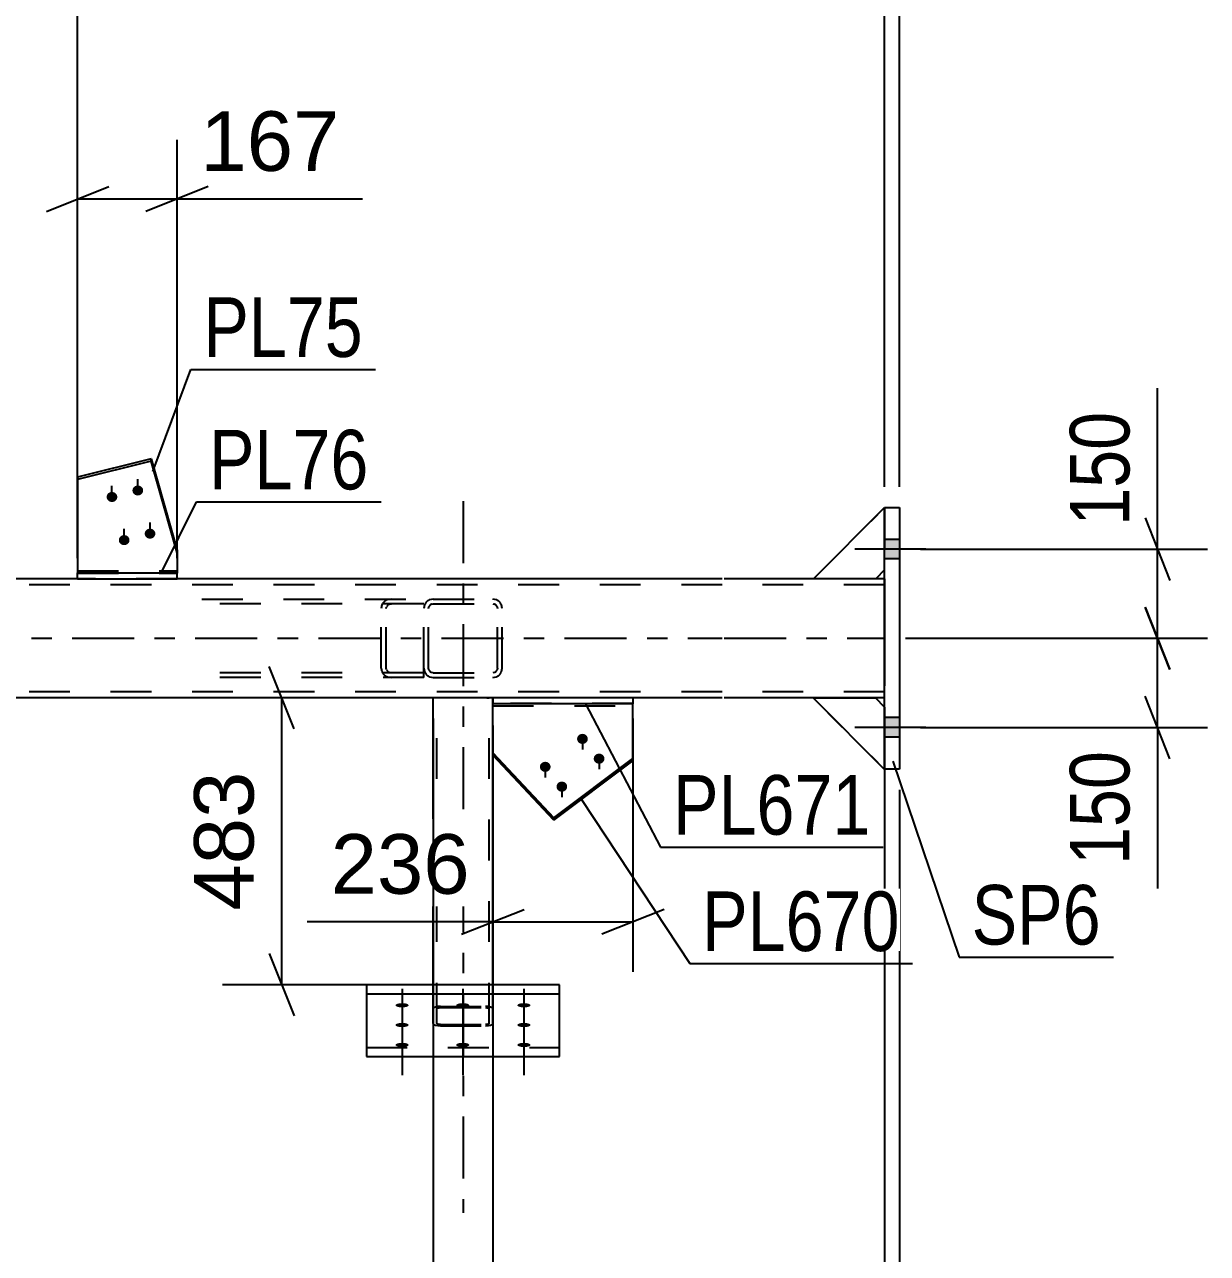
# Model space of a CAD drawing. Header units: millimetres. Extents: x -82 to 1107, y -546 to 295.
# Drawn here: x 632.9 to 689.8, y 177.1 to 236.2 of the extents above; entities that cross this region are included whole.
import ezdxf

# ---------------------------------------------------------------- set-up
doc = ezdxf.new("R2010")
doc.units = ezdxf.units.MM
doc.linetypes.add('DXK_LINE_DOT2', pattern=[3.9198, 1.9599, -1.9599])
doc.linetypes.add('DXK_LINE_DOT3', pattern=[5.9187, 2.979, -0.9799, 0.9799, -0.9799])
doc.styles.add('Arial', font='ARIAL.TTF', dxfattribs={"height": 0.2})
doc.styles.add('Arial Narrow', font='ARIALN.TTF', dxfattribs={"height": 0.2})

# ---------------------------------------------------------------- blocks, each defined once
blk = doc.blocks.new('Part-761553693-3221 - 3219')
at = {"color": 2, "linetype": 'Continuous'}
for p, q in [((673.827, 203.815), (670.827, 203.815)), ((670.827, 203.815), (674.255, 200.386)), ((674.255, 203.386), (673.827, 203.815)), ((674.255, 200.386), (674.255, 200.408))]:
    blk.add_line(p, q, dxfattribs=at)
at = {"color": 7, "linetype": 'DXK_LINE_DOT2'}
blk.add_line((674.255, 203.386), (674.255, 200.386), dxfattribs=at)
blk = doc.blocks.new('Part-761553693-3222 - 3219')
at = {"color": 7, "linetype": 'DXK_LINE_DOT2'}
for p, q in [((673.827, 203.815), (670.827, 203.815)), ((670.827, 203.815), (674.255, 200.386)), ((674.255, 203.386), (673.827, 203.815)), ((674.255, 200.386), (674.255, 203.386))]:
    blk.add_line(p, q, dxfattribs=at)
blk = doc.blocks.new('Part-761553693-3226 - 3219')
at = {"color": 2, "linetype": 'Continuous'}
for p, q in [((670.827, 209.551), (674.255, 212.98)), ((674.255, 209.98), (673.827, 209.551)), ((673.827, 209.551), (670.827, 209.551))]:
    blk.add_line(p, q, dxfattribs=at)
at = {"color": 7, "linetype": 'DXK_LINE_DOT2'}
blk.add_line((674.255, 212.98), (674.255, 209.98), dxfattribs=at)
blk = doc.blocks.new('Part-761553693-3227 - 3219')
at = {"color": 7, "linetype": 'DXK_LINE_DOT2'}
for p, q in [((670.827, 209.551), (674.255, 212.98)), ((674.255, 212.98), (674.255, 209.98)), ((674.255, 209.98), (673.827, 209.551)), ((673.827, 209.551), (670.827, 209.551))]:
    blk.add_line(p, q, dxfattribs=at)
blk = doc.blocks.new('Part-761553693-3228 - 3219')
at = {"color": 7, "linetype": 'DXK_LINE_DOT2'}
for p, q in [((673.827, 203.815), (670.827, 203.815)), ((670.827, 203.815), (674.255, 200.386)), ((674.255, 203.386), (673.827, 203.815)), ((674.255, 200.386), (674.255, 203.386))]:
    blk.add_line(p, q, dxfattribs=at)
blk = doc.blocks.new('Bolt-761553693-3288 - 3219')
at = {"linetype": 'Continuous'}
for points in [[(674.255, 211.451), (674.255, 210.508), (674.97, 210.508), (674.97, 211.451)], [(674.255, 211.451), (674.255, 210.508), (674.97, 210.508), (674.97, 211.451)], [(674.255, 202.88), (674.255, 201.937), (674.97, 201.937), (674.97, 202.88)], [(674.255, 202.88), (674.255, 201.937), (674.97, 201.937), (674.97, 202.88)]]:
    blk.add_hatch(color=1, dxfattribs=at).paths.add_polyline_path(points)
at = {"color": 1, "linetype": 'Continuous'}
for p, q in [((676.227, 210.98), (672.827, 210.98)), ((676.227, 210.98), (672.827, 210.98)), ((674.97, 211.451), (674.255, 211.451)), ((674.97, 211.451), (674.255, 211.451)), ((674.97, 210.508), (674.255, 210.508)), ((674.97, 210.508), (674.255, 210.508)), ((674.97, 202.88), (674.255, 202.88)), ((674.97, 202.88), (674.255, 202.88)), ((676.227, 202.408), (672.827, 202.408)), ((676.227, 202.408), (672.827, 202.408)), ((674.97, 201.937), (674.255, 201.937)), ((674.97, 201.937), (674.255, 201.937))]:
    blk.add_line(p, q, dxfattribs=at)
blk = doc.blocks.new('Part-761553693-3338 - 3219')
at = {"color": 7, "linetype": 'DXK_LINE_DOT2'}
for p, q in [((670.827, 209.551), (674.255, 212.98)), ((674.255, 212.98), (674.255, 209.98)), ((674.255, 209.98), (673.827, 209.551)), ((673.827, 209.551), (670.827, 209.551))]:
    blk.add_line(p, q, dxfattribs=at)
blk = doc.blocks.new('Part-761553693-3419 - 3219')
at = {"color": 2, "linetype": 'Continuous'}
for p, q in [((674.255, 200.408), (674.255, 212.98)), ((674.255, 212.98), (674.97, 212.98)), ((674.97, 212.98), (674.97, 200.408)), ((674.97, 200.408), (674.255, 200.408))]:
    blk.add_line(p, q, dxfattribs=at)
blk = doc.blocks.new('Part-761553693-3430 - 3219')
at = {"color": 7, "linetype": 'DXK_LINE_DOT2'}
for p, q in [((666.441, 209.266), (7.814, 209.266)), ((640.236, 209.551), (635.46, 209.551)), ((674.255, 209.266), (666.541, 209.266)), ((673.827, 209.551), (670.827, 209.551)), ((674.255, 209.551), (674.255, 208.98)), ((674.255, 209.551), (674.255, 209.384)), ((674.255, 203.837), (674.255, 204.408)), ((666.441, 204.123), (7.814, 204.123)), ((666.441, 203.837), (652.557, 203.837)), ((662.155, 203.837), (655.418, 203.837)), ((674.255, 204.123), (666.541, 204.123)), ((674.255, 203.837), (666.541, 203.837))]:
    blk.add_line(p, q, dxfattribs=at)
at = {"color": 2, "linetype": 'Continuous'}
for p, q in [((635.46, 209.551), (615.414, 209.551)), ((666.441, 209.551), (640.236, 209.551)), ((670.827, 209.551), (666.541, 209.551)), ((674.255, 209.551), (673.827, 209.551)), ((674.255, 208.98), (674.255, 204.408)), ((652.557, 203.837), (615.414, 203.837)), ((655.418, 203.837), (655.414, 203.837)), ((666.441, 203.837), (662.155, 203.837)), ((674.255, 203.837), (666.541, 203.837))]:
    blk.add_line(p, q, dxfattribs=at)
at = {"color": 7, "linetype": 'DXK_LINE_DOT3'}
for p, q in [((7.814, 206.694), (666.441, 206.694)), ((666.541, 206.694), (674.255, 206.694))]:
    blk.add_line(p, q, dxfattribs=at)
blk = doc.blocks.new('Bolt-761553693-3516 - 3219')
at = {"linetype": 'Continuous'}
for points in [[(651.057, 189.155), (651.122, 189.153), (651.185, 189.147), (651.242, 189.136), (651.291, 189.122), (651.329, 189.104), (651.356, 189.085), (651.37, 189.064), (651.37, 189.042), (651.356, 189.022), (651.329, 189.002), (651.291, 188.985), (651.242, 188.97), (651.185, 188.96), (651.122, 188.953), (651.057, 188.951), (650.992, 188.953), (650.929, 188.96), (650.872, 188.97), (650.824, 188.985), (650.785, 189.002), (650.758, 189.022), (650.745, 189.042), (650.745, 189.064), (650.758, 189.085), (650.785, 189.104), (650.824, 189.122), (650.872, 189.136), (650.929, 189.147), (650.992, 189.153)], [(653.971, 189.155), (654.037, 189.153), (654.099, 189.147), (654.156, 189.136), (654.205, 189.122), (654.244, 189.104), (654.27, 189.085), (654.284, 189.064), (654.284, 189.042), (654.27, 189.022), (654.244, 189.002), (654.205, 188.985), (654.156, 188.97), (654.099, 188.96), (654.037, 188.953), (653.971, 188.951), (653.906, 188.953), (653.844, 188.96), (653.787, 188.97), (653.738, 188.985), (653.699, 189.002), (653.673, 189.022), (653.659, 189.042), (653.659, 189.064), (653.673, 189.085), (653.699, 189.104), (653.738, 189.122), (653.787, 189.136), (653.844, 189.147), (653.906, 189.153)], [(656.914, 189.155), (656.98, 189.153), (657.042, 189.147), (657.099, 189.136), (657.148, 189.122), (657.186, 189.104), (657.213, 189.085), (657.227, 189.064), (657.227, 189.042), (657.213, 189.022), (657.186, 189.002), (657.148, 188.985), (657.099, 188.97), (657.042, 188.96), (656.98, 188.953), (656.914, 188.951), (656.849, 188.953), (656.786, 188.96), (656.73, 188.97), (656.681, 188.985), (656.642, 189.002), (656.615, 189.022), (656.602, 189.042), (656.602, 189.064), (656.615, 189.085), (656.642, 189.104), (656.681, 189.122), (656.73, 189.136), (656.786, 189.147), (656.849, 189.153)], [(651.057, 188.207), (651.122, 188.205), (651.185, 188.198), (651.242, 188.187), (651.291, 188.173), (651.329, 188.156), (651.356, 188.136), (651.37, 188.115), (651.37, 188.094), (651.356, 188.073), (651.329, 188.054), (651.291, 188.036), (651.242, 188.022), (651.185, 188.011), (651.122, 188.005), (651.057, 188.002), (650.992, 188.005), (650.929, 188.011), (650.872, 188.022), (650.824, 188.036), (650.785, 188.054), (650.758, 188.073), (650.745, 188.094), (650.745, 188.115), (650.758, 188.136), (650.785, 188.156), (650.824, 188.173), (650.872, 188.187), (650.929, 188.198), (650.992, 188.205)], [(656.914, 188.207), (656.98, 188.205), (657.042, 188.198), (657.099, 188.187), (657.148, 188.173), (657.186, 188.156), (657.213, 188.136), (657.227, 188.115), (657.227, 188.094), (657.213, 188.073), (657.186, 188.054), (657.148, 188.036), (657.099, 188.022), (657.042, 188.011), (656.98, 188.005), (656.914, 188.002), (656.849, 188.005), (656.786, 188.011), (656.73, 188.022), (656.681, 188.036), (656.642, 188.054), (656.615, 188.073), (656.602, 188.094), (656.602, 188.115), (656.615, 188.136), (656.642, 188.156), (656.681, 188.173), (656.73, 188.187), (656.786, 188.198), (656.849, 188.205)], [(651.057, 187.249), (651.122, 187.247), (651.185, 187.24), (651.242, 187.23), (651.291, 187.215), (651.329, 187.198), (651.356, 187.178), (651.37, 187.158), (651.37, 187.136), (651.356, 187.115), (651.329, 187.096), (651.291, 187.078), (651.242, 187.064), (651.185, 187.053), (651.122, 187.047), (651.057, 187.045), (650.992, 187.047), (650.929, 187.053), (650.872, 187.064), (650.824, 187.078), (650.785, 187.096), (650.758, 187.115), (650.745, 187.136), (650.745, 187.158), (650.758, 187.178), (650.785, 187.198), (650.824, 187.215), (650.872, 187.23), (650.929, 187.24), (650.992, 187.247)], [(653.971, 187.249), (654.037, 187.247), (654.099, 187.24), (654.156, 187.23), (654.205, 187.215), (654.244, 187.198), (654.27, 187.178), (654.284, 187.158), (654.284, 187.136), (654.27, 187.115), (654.244, 187.096), (654.205, 187.078), (654.156, 187.064), (654.099, 187.053), (654.037, 187.047), (653.971, 187.045), (653.906, 187.047), (653.844, 187.053), (653.787, 187.064), (653.738, 187.078), (653.699, 187.096), (653.673, 187.115), (653.659, 187.136), (653.659, 187.158), (653.673, 187.178), (653.699, 187.198), (653.738, 187.215), (653.787, 187.23), (653.844, 187.24), (653.906, 187.247)], [(656.914, 187.249), (656.98, 187.247), (657.042, 187.24), (657.099, 187.23), (657.148, 187.215), (657.186, 187.198), (657.213, 187.178), (657.227, 187.158), (657.227, 187.136), (657.213, 187.115), (657.186, 187.096), (657.148, 187.078), (657.099, 187.064), (657.042, 187.053), (656.98, 187.047), (656.914, 187.045), (656.849, 187.047), (656.786, 187.053), (656.73, 187.064), (656.681, 187.078), (656.642, 187.096), (656.615, 187.115), (656.602, 187.136), (656.602, 187.158), (656.615, 187.178), (656.642, 187.198), (656.681, 187.215), (656.73, 187.23), (656.786, 187.24), (656.849, 187.247)]]:
    blk.add_hatch(color=1, dxfattribs=at).paths.add_polyline_path(points)
at = {"color": 1, "linetype": 'Continuous'}
for p, q in [((651.057, 189.837), (651.057, 187.594)), ((653.971, 189.837), (653.971, 187.594)), ((656.914, 189.837), (656.914, 187.594)), ((651.057, 188.888), (651.057, 186.646)), ((656.914, 188.888), (656.914, 186.646)), ((651.057, 187.93), (651.057, 185.688)), ((653.971, 187.93), (653.971, 185.688)), ((656.914, 187.93), (656.914, 185.688))]:
    blk.add_line(p, q, dxfattribs=at)
blk = doc.blocks.new('Part-761553693-3551 - 3219')
at = {"color": 2, "linetype": 'Continuous'}
for p, q in [((638.988, 215.326), (635.46, 214.443)), ((638.988, 215.208), (635.46, 214.325)), ((638.988, 215.208), (638.988, 215.326)), ((638.988, 215.326), (640.236, 210.915)), ((640.236, 210.798), (638.988, 215.208)), ((635.46, 214.443), (635.46, 209.837)), ((640.236, 210.915), (640.236, 209.837))]:
    blk.add_line(p, q, dxfattribs=at)
at = {"color": 7, "linetype": 'DXK_LINE_DOT2'}
for p, q in [((635.46, 209.94), (640.236, 209.94)), ((635.46, 209.837), (635.46, 209.822)), ((635.46, 209.822), (635.46, 209.837)), ((635.46, 209.822), (640.236, 209.822)), ((640.236, 209.822), (640.236, 209.837)), ((640.236, 209.837), (640.236, 209.822))]:
    blk.add_line(p, q, dxfattribs=at)
blk = doc.blocks.new('Bolt-761553693-3552 - 3219')
at = {"linetype": 'Continuous'}
for points in [[(638.352, 214.041), (638.405, 214.036), (638.456, 214.02), (638.503, 213.995), (638.543, 213.961), (638.574, 213.92), (638.596, 213.874), (638.607, 213.825), (638.607, 213.774), (638.596, 213.725), (638.574, 213.679), (638.543, 213.638), (638.503, 213.604), (638.456, 213.579), (638.405, 213.563), (638.352, 213.558), (638.298, 213.563), (638.247, 213.579), (638.2, 213.604), (638.16, 213.638), (638.129, 213.679), (638.107, 213.725), (638.096, 213.774), (638.096, 213.825), (638.107, 213.874), (638.129, 213.92), (638.16, 213.961), (638.2, 213.995), (638.247, 214.02), (638.298, 214.036)], [(637.109, 213.731), (637.163, 213.725), (637.214, 213.71), (637.26, 213.684), (637.3, 213.651), (637.332, 213.61), (637.354, 213.564), (637.365, 213.514), (637.365, 213.464), (637.354, 213.414), (637.332, 213.368), (637.3, 213.327), (637.26, 213.293), (637.214, 213.268), (637.163, 213.253), (637.109, 213.247), (637.056, 213.253), (637.004, 213.268), (636.958, 213.293), (636.918, 213.327), (636.886, 213.368), (636.864, 213.414), (636.853, 213.464), (636.853, 213.514), (636.864, 213.564), (636.886, 213.61), (636.918, 213.651), (636.958, 213.684), (637.004, 213.71), (637.056, 213.725)], [(637.696, 211.655), (637.75, 211.65), (637.801, 211.634), (637.848, 211.609), (637.888, 211.575), (637.919, 211.534), (637.941, 211.488), (637.952, 211.438), (637.952, 211.388), (637.941, 211.339), (637.919, 211.292), (637.888, 211.252), (637.848, 211.218), (637.801, 211.192), (637.75, 211.177), (637.696, 211.172), (637.643, 211.177), (637.592, 211.192), (637.545, 211.218), (637.505, 211.252), (637.474, 211.292), (637.452, 211.339), (637.441, 211.388), (637.441, 211.438), (637.452, 211.488), (637.474, 211.534), (637.505, 211.575), (637.545, 211.609), (637.592, 211.634), (637.643, 211.65)], [(638.939, 211.965), (638.992, 211.96), (639.044, 211.944), (639.09, 211.919), (639.13, 211.885), (639.162, 211.844), (639.184, 211.798), (639.195, 211.749), (639.195, 211.698), (639.184, 211.649), (639.162, 211.603), (639.13, 211.562), (639.09, 211.528), (639.044, 211.503), (638.992, 211.487), (638.939, 211.482), (638.885, 211.487), (638.834, 211.503), (638.788, 211.528), (638.748, 211.562), (638.716, 211.603), (638.694, 211.649), (638.683, 211.698), (638.683, 211.749), (638.694, 211.798), (638.716, 211.844), (638.748, 211.885), (638.788, 211.919), (638.834, 211.944), (638.885, 211.96)]]:
    blk.add_hatch(color=1, dxfattribs=at).paths.add_polyline_path(points)
at = {"color": 1, "linetype": 'Continuous'}
for p, q in [((637.109, 213.293), (637.109, 214.026)), ((638.352, 213.604), (638.352, 214.337)), ((638.939, 211.528), (638.939, 212.261)), ((637.696, 211.218), (637.696, 211.951))]:
    blk.add_line(p, q, dxfattribs=at)
blk = doc.blocks.new('Part-761553693-3578 - 3219')
at = {"color": 7, "linetype": 'DXK_LINE_DOT2'}
for p, q in [((662.155, 203.565), (655.418, 203.565)), ((655.418, 203.565), (655.418, 203.551)), ((655.418, 203.551), (655.418, 203.565)), ((655.418, 203.453), (662.155, 203.453)), ((662.155, 203.565), (662.155, 203.551)), ((662.155, 203.551), (662.155, 203.565))]:
    blk.add_line(p, q, dxfattribs=at)
at = {"color": 2, "linetype": 'Continuous'}
for p, q in [((655.418, 201.08), (655.418, 203.551)), ((662.155, 200.812), (662.155, 203.551)), ((655.418, 201.191), (658.352, 198.067)), ((658.352, 197.955), (655.418, 201.08)), ((658.352, 198.067), (662.155, 200.923)), ((658.352, 197.955), (662.155, 200.812)), ((658.352, 198.067), (658.352, 197.955))]:
    blk.add_line(p, q, dxfattribs=at)
blk = doc.blocks.new('Part-761553693-3583 - 3219')
at = {"color": 2, "linetype": 'Continuous'}
for p, q in [((662.155, 203.837), (655.418, 203.837)), ((655.418, 203.837), (655.418, 203.551)), ((662.155, 203.837), (662.155, 203.551)), ((662.155, 203.551), (655.418, 203.551))]:
    blk.add_line(p, q, dxfattribs=at)
blk = doc.blocks.new('Bolt-761553693-3584 - 3219')
at = {"linetype": 'Continuous'}
for points in [[(659.727, 201.616), (659.673, 201.622), (659.622, 201.637), (659.576, 201.663), (659.536, 201.697), (659.504, 201.738), (659.482, 201.784), (659.471, 201.834), (659.471, 201.885), (659.482, 201.935), (659.504, 201.981), (659.536, 202.022), (659.576, 202.056), (659.622, 202.082), (659.673, 202.097), (659.727, 202.103), (659.78, 202.097), (659.832, 202.082), (659.878, 202.056), (659.918, 202.022), (659.95, 201.981), (659.971, 201.935), (659.983, 201.885), (659.983, 201.834), (659.971, 201.784), (659.95, 201.738), (659.918, 201.697), (659.878, 201.663), (659.832, 201.637), (659.78, 201.622)], [(660.527, 200.664), (660.473, 200.67), (660.422, 200.685), (660.375, 200.711), (660.335, 200.745), (660.304, 200.786), (660.282, 200.832), (660.271, 200.882), (660.271, 200.933), (660.282, 200.983), (660.304, 201.029), (660.335, 201.07), (660.375, 201.104), (660.422, 201.13), (660.473, 201.145), (660.527, 201.151), (660.58, 201.145), (660.631, 201.13), (660.678, 201.104), (660.718, 201.07), (660.749, 201.029), (660.771, 200.983), (660.782, 200.933), (660.782, 200.882), (660.771, 200.832), (660.749, 200.786), (660.718, 200.745), (660.678, 200.711), (660.631, 200.685), (660.58, 200.67)], [(657.937, 200.272), (657.884, 200.277), (657.833, 200.293), (657.786, 200.319), (657.746, 200.353), (657.714, 200.394), (657.693, 200.44), (657.681, 200.49), (657.681, 200.541), (657.693, 200.59), (657.714, 200.637), (657.746, 200.678), (657.786, 200.712), (657.833, 200.737), (657.884, 200.753), (657.937, 200.758), (657.991, 200.753), (658.042, 200.737), (658.088, 200.712), (658.128, 200.678), (658.16, 200.637), (658.182, 200.59), (658.193, 200.541), (658.193, 200.49), (658.182, 200.44), (658.16, 200.394), (658.128, 200.353), (658.088, 200.319), (658.042, 200.293), (657.991, 200.277)], [(658.737, 199.32), (658.683, 199.325), (658.632, 199.341), (658.586, 199.367), (658.546, 199.401), (658.514, 199.442), (658.492, 199.488), (658.481, 199.538), (658.481, 199.589), (658.492, 199.638), (658.514, 199.685), (658.546, 199.726), (658.586, 199.76), (658.632, 199.785), (658.683, 199.801), (658.737, 199.806), (658.79, 199.801), (658.841, 199.785), (658.888, 199.76), (658.928, 199.726), (658.959, 199.685), (658.981, 199.638), (658.992, 199.589), (658.992, 199.538), (658.981, 199.488), (658.959, 199.442), (658.928, 199.401), (658.888, 199.367), (658.841, 199.341), (658.79, 199.325)]]:
    blk.add_hatch(color=1, dxfattribs=at).paths.add_polyline_path(points)
at = {"color": 1, "linetype": 'Continuous'}
for p, q in [((659.727, 202.045), (659.727, 201.348)), ((660.527, 201.094), (660.527, 200.396)), ((657.937, 200.701), (657.937, 200.004)), ((658.737, 199.749), (658.737, 199.052))]:
    blk.add_line(p, q, dxfattribs=at)
blk = doc.blocks.new('Part-761553693-8351 - 3219')
at = {"color": 7, "linetype": 'DXK_LINE_DOT3'}
blk.add_line((653.986, 213.293), (653.986, 179.077), dxfattribs=at)
at = {"color": 2, "linetype": 'Continuous'}
for p, q in [((652.557, 190.043), (652.557, 203.837)), ((655.071, 203.837), (652.557, 203.837)), ((655.414, 203.837), (655.071, 203.837)), ((655.414, 190.043), (655.414, 203.837))]:
    blk.add_line(p, q, dxfattribs=at)
at = {"color": 7, "linetype": 'DXK_LINE_DOT2'}
for p, q in [((652.729, 188.179), (652.729, 203.837)), ((655.137, 203.837), (655.193, 203.837)), ((655.193, 203.837), (655.203, 203.837)), ((655.203, 203.837), (655.23, 203.837)), ((655.23, 203.837), (655.243, 203.837)), ((655.243, 188.179), (655.243, 203.837)), ((652.557, 188.179), (652.557, 190.043)), ((655.414, 188.179), (655.414, 190.043)), ((652.583, 188.928), (652.557, 188.886)), ((652.658, 188.965), (652.583, 188.928)), ((652.769, 188.989), (652.658, 188.965)), ((652.729, 188.886), (652.742, 188.907)), ((652.742, 188.907), (652.779, 188.925)), ((652.9, 188.997), (652.769, 188.989)), ((652.779, 188.925), (652.834, 188.937)), ((652.834, 188.937), (652.9, 188.941)), ((652.9, 188.997), (655.071, 188.997)), ((652.9, 188.941), (655.071, 188.941)), ((655.203, 188.989), (655.071, 188.997)), ((655.071, 188.941), (655.137, 188.937)), ((655.137, 188.937), (655.193, 188.925)), ((655.193, 188.925), (655.23, 188.907)), ((655.314, 188.965), (655.203, 188.989)), ((655.23, 188.907), (655.243, 188.886)), ((655.388, 188.928), (655.314, 188.965)), ((655.414, 188.886), (655.388, 188.928)), ((652.557, 188.179), (652.583, 188.136)), ((652.583, 188.136), (652.658, 188.1)), ((652.658, 188.1), (652.769, 188.076)), ((652.742, 188.158), (652.729, 188.179)), ((652.779, 188.139), (652.742, 188.158)), ((652.769, 188.076), (652.9, 188.067)), ((652.834, 188.127), (652.779, 188.139)), ((652.9, 188.123), (652.834, 188.127)), ((652.9, 188.123), (655.071, 188.123)), ((652.9, 188.067), (655.071, 188.067)), ((655.137, 188.127), (655.071, 188.123)), ((655.071, 188.067), (655.203, 188.076)), ((655.193, 188.139), (655.137, 188.127)), ((655.23, 188.158), (655.193, 188.139)), ((655.203, 188.076), (655.314, 188.1)), ((655.243, 188.179), (655.23, 188.158)), ((655.314, 188.1), (655.388, 188.136)), ((655.388, 188.136), (655.414, 188.179))]:
    blk.add_line(p, q, dxfattribs=at)
blk = doc.blocks.new('Part-761553693-8356 - 3219')
at = {"color": 2, "linetype": 'Continuous'}
for p, q in [((658.629, 190.043), (649.343, 190.043)), ((649.343, 190.043), (649.343, 186.589)), ((658.629, 186.589), (658.629, 190.043)), ((649.343, 189.611), (658.629, 189.611)), ((649.343, 186.589), (658.629, 186.589))]:
    blk.add_line(p, q, dxfattribs=at)
at = {"color": 7, "linetype": 'DXK_LINE_DOT2'}
blk.add_line((649.343, 187.021), (658.629, 187.021), dxfattribs=at)
blk = doc.blocks.new('Part-761553693-8364 - 3219')
at = {"color": 7, "linetype": 'DXK_LINE_DOT2'}
for p, q in [((652.557, 208.58), (652.382, 208.545)), ((652.557, 208.58), (655.414, 208.58)), ((655.589, 208.545), (655.414, 208.58)), ((652.135, 208.298), (652.1, 208.123)), ((652.1, 205.266), (652.1, 208.123)), ((652.329, 208.123), (652.346, 208.21)), ((652.329, 205.266), (652.329, 208.123)), ((652.47, 208.334), (652.557, 208.351)), ((652.557, 208.351), (655.414, 208.351)), ((655.414, 208.351), (655.502, 208.334)), ((655.626, 208.21), (655.643, 208.123)), ((655.643, 205.266), (655.643, 208.123)), ((655.871, 208.123), (655.837, 208.298)), ((655.871, 205.266), (655.871, 208.123)), ((652.1, 205.266), (652.135, 205.091)), ((652.346, 205.178), (652.329, 205.266)), ((652.557, 205.037), (652.47, 205.054)), ((652.557, 205.037), (655.414, 205.037)), ((655.502, 205.054), (655.414, 205.037)), ((655.643, 205.266), (655.626, 205.178)), ((655.837, 205.091), (655.871, 205.266)), ((652.382, 204.843), (652.557, 204.808)), ((652.557, 204.808), (655.414, 204.808)), ((655.414, 204.808), (655.589, 204.843))]:
    blk.add_line(p, q, dxfattribs=at)
for centre, radius, start, end in [((652.557, 208.123), 0.457, 112.5, 157.5), ((655.414, 208.123), 0.457, 22.5, 67.5), ((652.557, 208.123), 0.229, 112.5, 157.5), ((655.414, 208.123), 0.229, 22.5, 67.5), ((652.557, 205.266), 0.457, 202.5, 247.5), ((652.557, 205.266), 0.229, 202.5, 247.5), ((655.414, 205.266), 0.229, 292.5, 337.5), ((655.414, 205.266), 0.457, 292.5, 337.5)]:
    blk.add_arc(centre, radius, start, end, dxfattribs=at)
blk = doc.blocks.new('Part-761553693-8365 - 3219')
at = {"color": 2, "linetype": 'Continuous'}
for p, q in [((635.46, 209.551), (635.46, 209.837)), ((635.46, 209.837), (640.236, 209.837)), ((640.236, 209.551), (640.236, 209.837)), ((635.46, 209.551), (640.236, 209.551))]:
    blk.add_line(p, q, dxfattribs=at)
blk = doc.blocks.new('Part-761553693-8374 - 3219')
at = {"color": 7, "linetype": 'DXK_LINE_DOT2'}
for p, q in [((641.433, 208.58), (652.1, 208.58)), ((650.545, 208.58), (650.354, 208.545)), ((652.1, 204.808), (652.1, 208.58)), ((652.1, 208.351), (641.433, 208.351)), ((650.084, 208.298), (650.046, 208.123)), ((650.046, 205.266), (650.046, 208.123)), ((650.295, 208.123), (650.314, 208.21)), ((650.295, 205.266), (650.295, 208.123)), ((650.449, 208.334), (650.545, 208.351)), ((652.1, 205.037), (641.433, 205.037)), ((650.046, 205.266), (650.084, 205.091)), ((650.314, 205.178), (650.295, 205.266)), ((650.545, 205.037), (650.449, 205.054)), ((652.1, 204.808), (641.433, 204.808)), ((650.354, 204.843), (650.545, 204.808))]:
    blk.add_line(p, q, dxfattribs=at)
for centre, radius, start, end in [((650.518, 208.094), 0.48, 110.05855, 154.90184), ((650.532, 208.108), 0.24, 110.05855, 154.90184), ((650.518, 205.294), 0.48, 205.09816, 249.94145), ((650.532, 205.28), 0.24, 205.09816, 249.94145)]:
    blk.add_arc(centre, radius, start, end, dxfattribs=at)
blk = doc.blocks.new('StraightDimension-761553693-28628 - 3219')
at = {"color": 7, "linetype": 'Continuous'}
for p, q in [((635.46, 210.551), (635.46, 256.439)), ((674.255, 213.98), (674.255, 256.439)), ((636.96, 246.599), (633.96, 245.399)), ((672.755, 245.399), (675.755, 246.599)), ((635.46, 245.999), (674.255, 245.999))]:
    blk.add_line(p, q, dxfattribs=at)
at = {"color": 0}
blk.add_wipeout([(659.114, 246.749), (659.114, 250.949), (650.602, 250.949), (650.602, 246.749)], dxfattribs=at)
at = {"color": 3, "style": 'Arial Narrow'}
blk.add_text('1973', height=2.8633, dxfattribs=at).set_placement((651.202, 247.349))
at = {"color": 0, "linetype": 'Continuous'}
blk.add_wipeout([(673.655, 257.039), (669.455, 257.039), (669.455, 246.699), (673.655, 246.699)], dxfattribs=at)
at = {"color": 3, "linetype": 'Continuous', "style": 'Arial Narrow'}
blk.add_text('25341', height=2.8633, rotation=90.00021, dxfattribs=at).set_placement((673.055, 247.299))
blk = doc.blocks.new('StraightDimension-761553693-3873 - 3219')
at = {"color": 7, "linetype": 'Continuous'}
blk.add_line((674.97, 199.408), (674.97, 100.102), dxfattribs=at)
blk = doc.blocks.new('StraightDimension-761553693-29157 - 3219')
at = {"color": 7, "linetype": 'Continuous'}
for p, q in [((652.557, 202.837), (652.557, 119.503)), ((655.418, 200.08), (655.418, 106.903))]:
    blk.add_line(p, q, dxfattribs=at)
blk = doc.blocks.new('StraightDimension-761553693-29216 - 3219')
at = {"color": 7, "linetype": 'Continuous'}
for p, q in [((662.155, 202.837), (662.155, 190.665)), ((655.418, 202.509), (655.418, 190.665)), ((653.918, 192.465), (656.918, 193.665)), ((663.655, 193.665), (660.655, 192.465)), ((655.418, 193.065), (646.498, 193.065)), ((655.418, 193.065), (646.498, 193.065)), ((655.418, 193.065), (662.155, 193.065))]:
    blk.add_line(p, q, dxfattribs=at)
at = {"color": 0}
blk.add_wipeout([(654.893, 193.815), (654.893, 198.015), (647.023, 198.015), (647.023, 193.815)], dxfattribs=at)
at = {"color": 3, "style": 'Arial'}
blk.add_text('236', height=2.8652, dxfattribs=at).set_placement((647.623, 194.415))
blk = doc.blocks.new('StraightDimension-761553693-3774 - 3219')
at = {"color": 7, "linetype": 'Continuous'}
for p, q in [((687.371, 210.98), (687.371, 218.714)), ((687.371, 210.98), (687.371, 218.714)), ((686.771, 212.48), (687.971, 209.48)), ((675.97, 210.98), (689.771, 210.98)), ((687.371, 206.694), (687.371, 210.98)), ((687.971, 205.194), (686.771, 208.194)), ((675.255, 206.694), (689.771, 206.694))]:
    blk.add_line(p, q, dxfattribs=at)
at = {"color": 0}
blk.add_wipeout([(686.621, 218.189), (682.421, 218.189), (682.421, 211.505), (686.621, 211.505)], dxfattribs=at)
at = {"color": 3, "style": 'Arial Narrow'}
blk.add_text('150', height=2.8633, rotation=90.00021, dxfattribs=at).set_placement((686.021, 212.105))
blk = doc.blocks.new('StraightDimension-761553693-3783 - 3219')
at = {"color": 7, "linetype": 'Continuous'}
for p, q in [((686.771, 208.194), (687.971, 205.194)), ((675.255, 206.694), (689.771, 206.694)), ((687.371, 202.408), (687.371, 206.694)), ((687.971, 200.908), (686.771, 203.908)), ((675.97, 202.408), (689.771, 202.408)), ((687.371, 202.408), (687.371, 194.674)), ((687.371, 202.408), (687.371, 194.674))]:
    blk.add_line(p, q, dxfattribs=at)
at = {"color": 0}
blk.add_wipeout([(686.621, 201.883), (682.421, 201.883), (682.421, 195.199), (686.621, 195.199)], dxfattribs=at)
at = {"color": 3, "style": 'Arial Narrow'}
blk.add_text('150', height=2.8633, rotation=90.00021, dxfattribs=at).set_placement((686.021, 195.799))
blk = doc.blocks.new('StraightDimension-761553693-3817 - 3219')
at = {"color": 7, "linetype": 'Continuous'}
blk.add_line((674.255, 213.98), (674.255, 265.082), dxfattribs=at)
blk = doc.blocks.new('StraightDimension-761553693-3848 - 3219')
at = {"color": 7, "linetype": 'Continuous'}
for p, q in [((674.255, 213.98), (674.255, 265.082)), ((674.97, 213.98), (674.97, 265.082)), ((672.755, 261.632), (675.755, 262.832)), ((676.47, 262.832), (673.47, 261.632)), ((674.255, 262.232), (674.97, 262.232)), ((674.97, 262.232), (680.876, 262.232)), ((674.97, 262.232), (680.876, 262.232))]:
    blk.add_line(p, q, dxfattribs=at)
at = {"color": 0}
blk.add_wipeout([(680.351, 262.982), (680.351, 267.182), (675.495, 267.182), (675.495, 262.982)], dxfattribs=at)
at = {"color": 3, "style": 'Arial Narrow'}
blk.add_text('25', height=2.8633, dxfattribs=at).set_placement((676.095, 263.582))
blk = doc.blocks.new('StraightDimension-761553693-28629 - 3219')
at = {"color": 7, "linetype": 'Continuous'}
for p, q in [((612.557, 210.551), (612.557, 256.44)), ((635.46, 210.551), (635.46, 256.44)), ((614.057, 246.599), (611.057, 245.399)), ((633.96, 245.399), (636.96, 246.599)), ((612.557, 245.999), (635.46, 245.999))]:
    blk.add_line(p, q, dxfattribs=at)
at = {"color": 0}
blk.add_wipeout([(627.351, 246.749), (627.351, 250.949), (620.666, 250.949), (620.666, 246.749)], dxfattribs=at)
at = {"color": 3, "style": 'Arial Narrow'}
blk.add_text('802', height=2.8633, dxfattribs=at).set_placement((621.266, 247.349))
at = {"color": 0, "linetype": 'Continuous'}
blk.add_wipeout([(634.86, 257.04), (630.66, 257.04), (630.66, 246.699), (634.86, 246.699)], dxfattribs=at)
at = {"color": 3, "linetype": 'Continuous', "style": 'Arial Narrow'}
blk.add_text('23367', height=2.8633, rotation=90.00021, dxfattribs=at).set_placement((634.26, 247.299))
blk = doc.blocks.new('StraightDimension-761553693-28817 - 3219')
at = {"color": 7, "linetype": 'Continuous'}
for p, q in [((635.46, 210.551), (635.46, 230.662)), ((640.236, 210.551), (640.236, 230.662)), ((633.96, 227.212), (636.96, 228.412)), ((641.736, 228.412), (638.736, 227.212)), ((635.46, 227.812), (640.236, 227.812)), ((640.236, 227.812), (649.157, 227.812)), ((640.236, 227.812), (649.157, 227.812))]:
    blk.add_line(p, q, dxfattribs=at)
at = {"color": 0}
blk.add_wipeout([(648.632, 228.562), (648.632, 232.762), (640.761, 232.762), (640.761, 228.562)], dxfattribs=at)
at = {"color": 3, "style": 'Arial'}
blk.add_text('167', height=2.8652, dxfattribs=at).set_placement((641.361, 229.162))
blk = doc.blocks.new('StraightDimension-761553693-29156 - 3219')
at = {"color": 7, "linetype": 'Continuous'}
for p, q in [((674.255, 202.837), (674.255, 119.503)), ((655.418, 200.08), (655.418, 106.903))]:
    blk.add_line(p, q, dxfattribs=at)
blk = doc.blocks.new('StraightDimension-761553693-29211 - 3219')
at = {"color": 7, "linetype": 'Continuous'}
for p, q in [((645.871, 202.337), (644.671, 205.337)), ((651.557, 203.837), (642.421, 203.837)), ((645.271, 190.043), (645.271, 203.837)), ((644.671, 191.543), (645.871, 188.543)), ((651.557, 190.043), (642.421, 190.043))]:
    blk.add_line(p, q, dxfattribs=at)
at = {"color": 0}
blk.add_wipeout([(644.521, 200.876), (640.321, 200.876), (640.321, 193.005), (644.521, 193.005)], dxfattribs=at)
at = {"color": 3, "style": 'Arial'}
blk.add_text('483', height=2.8652, rotation=90.00021, dxfattribs=at).set_placement((643.921, 193.605))
blk = doc.blocks.new('StraightDimension-761553693-29158 - 3219')
at = {"color": 7, "linetype": 'Continuous'}
blk.add_line((652.557, 202.837), (652.557, 119.503), dxfattribs=at)
blk = doc.blocks.new('Mark-761553693-3415 - 3219')
at = {"color": 30, "linetype": 'Continuous'}
for p, q in [((674.642, 200.789), (677.838, 191.373)), ((677.838, 191.373), (685.249, 191.373))]:
    blk.add_line(p, q, dxfattribs=at)
at = {"color": 0}
blk.add_wipeout([(684.649, 191.973), (684.649, 194.973), (678.438, 194.973), (678.438, 191.973)], dxfattribs=at)
blk.add_wipeout([(684.649, 191.973), (684.649, 194.973), (678.438, 194.973), (678.438, 191.973)], dxfattribs=at)
at = {"color": 3, "style": 'Arial Narrow'}
blk.add_text('SP6', height=2.8633, dxfattribs=at).set_placement((678.438, 191.973))
blk = doc.blocks.new('Mark-761553693-3579 - 3219')
at = {"color": 30, "linetype": 'Continuous'}
for p, q in [((659.879, 203.551), (663.483, 196.655)), ((663.483, 196.655), (674.187, 196.655))]:
    blk.add_line(p, q, dxfattribs=at)
at = {"color": 0}
blk.add_wipeout([(673.587, 197.255), (673.587, 200.255), (664.083, 200.255), (664.083, 197.255)], dxfattribs=at)
blk.add_wipeout([(673.587, 197.255), (673.587, 200.255), (664.083, 200.255), (664.083, 197.255)], dxfattribs=at)
at = {"color": 3, "style": 'Arial Narrow'}
blk.add_text('PL671', height=2.8633, dxfattribs=at).set_placement((664.083, 197.255))
blk = doc.blocks.new('Mark-761553693-28755 - 3219')
at = {"color": 30, "linetype": 'Continuous'}
for p, q in [((659.678, 198.951), (664.883, 191.061)), ((664.883, 191.061), (675.587, 191.061))]:
    blk.add_line(p, q, dxfattribs=at)
at = {"color": 0}
blk.add_wipeout([(674.987, 191.661), (674.987, 194.661), (665.483, 194.661), (665.483, 191.661)], dxfattribs=at)
blk.add_wipeout([(674.987, 191.661), (674.987, 194.661), (665.483, 194.661), (665.483, 191.661)], dxfattribs=at)
at = {"color": 3, "style": 'Arial Narrow'}
blk.add_text('PL670', height=2.8633, dxfattribs=at).set_placement((665.483, 191.661))
blk = doc.blocks.new('Mark-761553693-28790 - 3219')
at = {"color": 30, "linetype": 'Continuous'}
for p, q in [((639.077, 214.707), (640.903, 219.62)), ((640.903, 219.62), (649.779, 219.62))]:
    blk.add_line(p, q, dxfattribs=at)
at = {"color": 0}
blk.add_wipeout([(649.179, 220.22), (649.179, 223.22), (641.503, 223.22), (641.503, 220.22)], dxfattribs=at)
blk.add_wipeout([(649.179, 220.22), (649.179, 223.22), (641.503, 223.22), (641.503, 220.22)], dxfattribs=at)
at = {"color": 3, "style": 'Arial Narrow'}
blk.add_text('PL75', height=2.8633, dxfattribs=at).set_placement((641.503, 220.22))
blk = doc.blocks.new('Mark-761553693-28793 - 3219')
at = {"color": 30, "linetype": 'Continuous'}
for p, q in [((639.475, 209.823), (641.175, 213.252)), ((641.175, 213.252), (650.051, 213.252))]:
    blk.add_line(p, q, dxfattribs=at)
at = {"color": 0}
blk.add_wipeout([(649.451, 213.852), (649.451, 216.852), (641.775, 216.852), (641.775, 213.852)], dxfattribs=at)
blk.add_wipeout([(649.451, 213.852), (649.451, 216.852), (641.775, 216.852), (641.775, 213.852)], dxfattribs=at)
at = {"color": 3, "style": 'Arial Narrow'}
blk.add_text('PL76', height=2.8633, dxfattribs=at).set_placement((641.775, 213.852))

msp = doc.modelspace()

# ---------------------------------------------------------------- block references
for name in ['Part-761553693-3551 - 3219', 'Bolt-761553693-3552 - 3219', 'Part-761553693-8351 - 3219', 'Part-761553693-3226 - 3219', 'Part-761553693-3227 - 3219', 'Part-761553693-3338 - 3219', 'Part-761553693-3419 - 3219', 'Bolt-761553693-3288 - 3219', 'Part-761553693-8365 - 3219', 'Part-761553693-3430 - 3219', 'Part-761553693-8374 - 3219', 'Part-761553693-8364 - 3219', 'Part-761553693-3583 - 3219', 'Part-761553693-3221 - 3219', 'Part-761553693-3222 - 3219', 'Part-761553693-3228 - 3219', 'Part-761553693-3578 - 3219', 'Bolt-761553693-3584 - 3219', 'Part-761553693-8356 - 3219', 'Bolt-761553693-3516 - 3219']:
    msp.add_blockref(name, (0, 0))

# ---------------------------------------------------------------- next in the draw order: block references
for name in ['StraightDimension-761553693-28628 - 3219', 'StraightDimension-761553693-3873 - 3219']:
    msp.add_blockref(name, (0, 0))

# ---------------------------------------------------------------- next in the draw order: block references
for name in ['StraightDimension-761553693-3774 - 3219', 'StraightDimension-761553693-29157 - 3219']:
    msp.add_blockref(name, (0, 0))

# ---------------------------------------------------------------- next in the draw order: block references
for name in ['StraightDimension-761553693-3817 - 3219', 'StraightDimension-761553693-3783 - 3219', 'StraightDimension-761553693-29216 - 3219']:
    msp.add_blockref(name, (0, 0))

# ---------------------------------------------------------------- next in the draw order: block references
for name in ['StraightDimension-761553693-3848 - 3219', 'StraightDimension-761553693-28629 - 3219', 'StraightDimension-761553693-29211 - 3219', 'StraightDimension-761553693-29156 - 3219']:
    msp.add_blockref(name, (0, 0))

# ---------------------------------------------------------------- next in the draw order: block references
for name in ['StraightDimension-761553693-28817 - 3219', 'Mark-761553693-3579 - 3219', 'StraightDimension-761553693-29158 - 3219', 'Mark-761553693-3415 - 3219']:
    msp.add_blockref(name, (0, 0))

# ---------------------------------------------------------------- next in the draw order: block references
for name in ['Mark-761553693-28790 - 3219', 'Mark-761553693-28755 - 3219']:
    msp.add_blockref(name, (0, 0))

# ---------------------------------------------------------------- next in the draw order: block references
msp.add_blockref('Mark-761553693-28793 - 3219', (0, 0))

doc.saveas('drawing.dxf')
